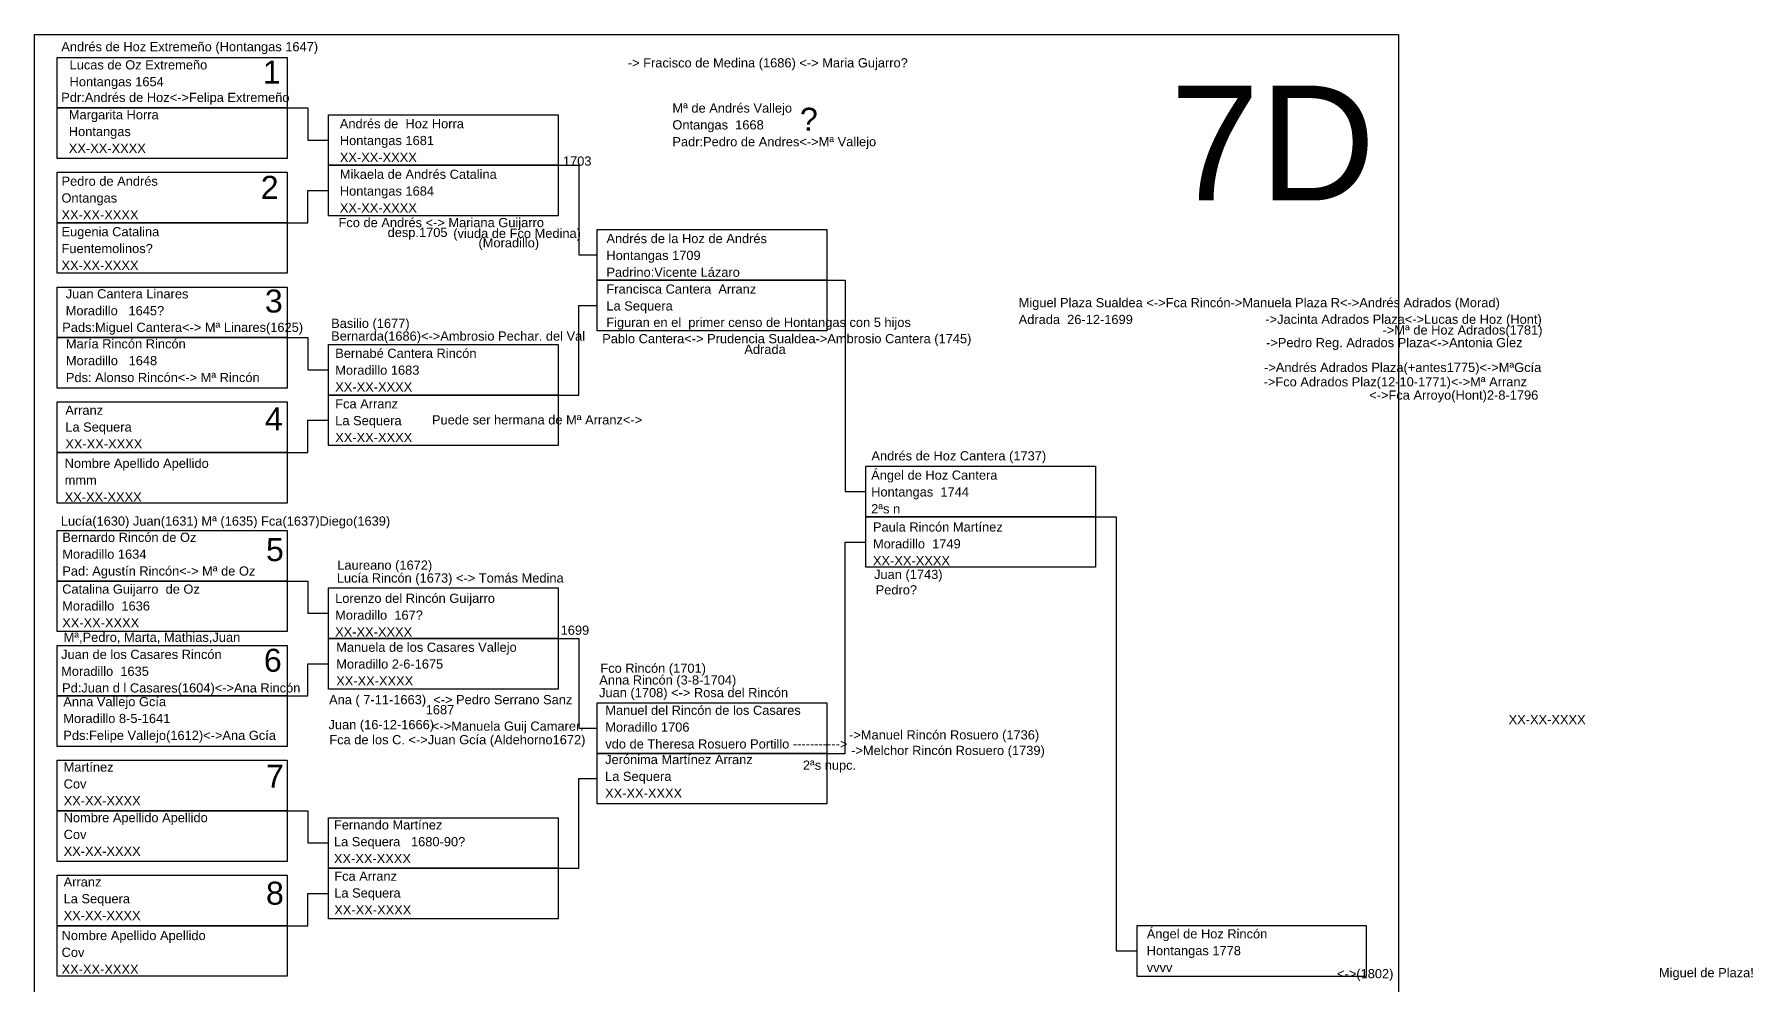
# Model space of a CAD drawing. Header units: millimetres. Extents: x -16844 to 23151, y -8543 to 4892.
# Drawn here: x -2636.2 to -2262.1, y -1285 to -1078.1 of the extents above; entities that cross this region are included whole.
import ezdxf
from ezdxf.enums import TextEntityAlignment as Align

# ---------------------------------------------------------------- set-up
doc = ezdxf.new("R2010")
doc.units = ezdxf.units.MM
doc.layers.add('Sanz', color=230, linetype='Continuous')
doc.styles.add('Arial', font='arial.ttf', dxfattribs={"height": 0.01})

# ---------------------------------------------------------------- blocks, each defined once
blk = doc.blocks.new('Hoja superior')
for points in [[(0, 210), (297, 210), (297, 0), (0, 0)], [(5, 205), (55, 205), (55, 194), (5, 194)], [(5, 194), (55, 194), (55, 183), (5, 183)], [(64, 192.5), (114, 192.5), (114, 181.5), (64, 181.5)], [(5, 180), (55, 180), (55, 169), (5, 169)], [(64, 181.5), (114, 181.5), (114, 170.5), (64, 170.5)], [(5, 169), (55, 169), (55, 158), (5, 158)], [(122.5, 167.5), (172.5, 167.5), (172.5, 156.5), (122.5, 156.5)], [(5, 155), (55, 155), (55, 144), (5, 144)], [(122.5, 156.5), (172.5, 156.5), (172.5, 145.5), (122.5, 145.5)], [(5, 144), (55, 144), (55, 133), (5, 133)], [(64, 142.5), (114, 142.5), (114, 131.5), (64, 131.5)], [(64, 131.5), (114, 131.5), (114, 120.5), (64, 120.5)], [(5, 130), (55, 130), (55, 119), (5, 119)], [(5, 119), (55, 119), (55, 108), (5, 108)], [(181, 116), (231, 116), (231, 105), (181, 105)], [(181, 105), (231, 105), (231, 94), (181, 94)], [(5, 102), (55, 102), (55, 91), (5, 91)], [(5, 91), (55, 91), (55, 80), (5, 80)], [(64, 89.5), (114, 89.5), (114, 78.5), (64, 78.5)], [(5, 77), (55, 77), (55, 66), (5, 66)], [(64, 78.5), (114, 78.5), (114, 67.5), (64, 67.5)], [(5, 66), (55, 66), (55, 55), (5, 55)], [(122.5, 64.5), (172.5, 64.5), (172.5, 53.5), (122.5, 53.5)], [(122.5, 53.5), (172.5, 53.5), (172.5, 42.5), (122.5, 42.5)], [(5, 52), (55, 52), (55, 41), (5, 41)], [(5, 41), (55, 41), (55, 30), (5, 30)], [(64, 39.5), (114, 39.5), (114, 28.5), (64, 28.5)], [(5, 27), (55, 27), (55, 16), (5, 16)], [(64, 28.5), (114, 28.5), (114, 17.5), (64, 17.5)], [(5, 16), (55, 16), (55, 5), (5, 5)], [(240, 5), (290, 5), (290, 16), (240, 16)]]:
    blk.add_lwpolyline(points, close=True)
for points in [[(55, 194), (59.5, 194), (59.5, 187), (64, 187)], [(114, 181.5), (118.5, 181.5), (118.5, 162), (122.5, 162)], [(55, 169), (59.5, 169), (59.5, 176), (64, 176)], [(172.5, 156.5), (176.5, 156.5), (176.5, 110.5), (181, 110.5)], [(114, 131.5), (118.5, 131.5), (118.5, 151), (122.5, 151)], [(55, 144), (59.5, 144), (59.5, 137), (64, 137)], [(55, 119), (59.5, 119), (59.5, 126), (64, 126)], [(231, 105), (235.5, 105), (235.5, 10.5), (240, 10.5)], [(172.5, 53.5), (176.5, 53.5), (176.5, 99.5), (181, 99.5)], [(55, 91), (59.5, 91), (59.5, 84), (64, 84)], [(114, 78.5), (118.5, 78.5), (118.5, 59), (122.5, 59)], [(55, 66), (59.5, 66), (59.5, 73), (64, 73)], [(114, 28.5), (118.5, 28.5), (118.5, 48), (122.5, 48)], [(55, 41), (59.5, 41), (59.5, 34), (64, 34)], [(55, 16), (59.5, 16), (59.5, 23), (64, 23)]]:
    blk.add_lwpolyline(points)
blk = doc.blocks.new('Casilla')
at = {"style": 'Arial'}
for tag, p in [('NOMBRE', (0.88, 8.08)), ('LUGAR_NACIMIENTO', (0.88, 4.42)), ('FECHA', (0.88, 0.75))]:
    blk.add_attdef(tag, p, '', height=2, dxfattribs=at)
blk = doc.blocks.new('Hermanos')
at = {"style": 'Arial'}
blk.add_attdef('NOMBRE', (0, 0), '', height=2, dxfattribs=at)

msp = doc.modelspace()

# ---------------------------------------------------------------- block references
ref = msp.add_blockref('Casilla', (-2631.95, -1089.9))
ref.add_attrib('NOMBRE', ' Andrés de Hoz Extremeño (Hontangas 1647)', (-2631.07, -1081.82), dxfattribs={"height": 2, "style": 'Arial'})
ref = msp.add_blockref('Casilla', (-2629.36, -1093.85))
ref.add_attrib('NOMBRE', 'Lucas de Oz Extremeño', (-2628.49, -1085.77), dxfattribs={"height": 2, "style": 'Arial'})
ref.add_attrib('LUGAR_NACIMIENTO', 'Hontangas 1654', (-2628.49, -1089.44), dxfattribs={"height": 2, "style": 'Arial'})
for name, p, values in [('Hermanos', (-2506.96, -1085.33), {'NOMBRE': '-> Fracisco de Medina (1686) <-> Maria Gujarro?'}), ('Hermanos', (-2631.86, -1092.86), {'NOMBRE': '  Pdr:Andrés de Hoz<->Felipa Extremeño '}), ('Casilla', (-2629.54, -1104.7), {'NOMBRE': 'Margarita Horra', 'LUGAR_NACIMIENTO': 'Hontangas', 'FECHA': 'XX-XX-XXXX'}), ('Casilla', (-2498.14, -1103.25), {'NOMBRE': 'Mª de Andrés Vallejo', 'LUGAR_NACIMIENTO': 'Ontangas  1668', 'FECHA': 'Padr:Pedro de Andres<->Mª Vallejo'}), ('Casilla', (-2570.54, -1106.66), {'NOMBRE': 'Andrés de  Hoz Horra', 'LUGAR_NACIMIENTO': 'Hontangas 1681', 'FECHA': 'XX-XX-XXXX'}), ('Hermanos', (-2521.09, -1106.71), {'NOMBRE': '1703'}), ('Casilla', (-2631.13, -1119.17), {'NOMBRE': 'Pedro de Andrés', 'LUGAR_NACIMIENTO': 'Ontangas', 'FECHA': 'XX-XX-XXXX'}), ('Casilla', (-2570.54, -1117.66), {'NOMBRE': 'Mikaela de Andrés Catalina', 'LUGAR_NACIMIENTO': 'Hontangas 1684', 'FECHA': 'XX-XX-XXXX'}), ('Casilla', (-2631.13, -1130.17), {'NOMBRE': 'Eugenia Catalina', 'LUGAR_NACIMIENTO': 'Fuentemolinos?', 'FECHA': 'XX-XX-XXXX'}), ('Hermanos', (-2559.26, -1122.24), {'NOMBRE': 'desp.1705'}), ('Casilla', (-2512.5, -1131.66), {'NOMBRE': 'Andrés de la Hoz de Andrés', 'LUGAR_NACIMIENTO': 'Hontangas 1709', 'FECHA': 'Padrino:Vicente Lázaro'}), ('Hermanos', (-2552.67, -1124.5), {'NOMBRE': '                 (Moradillo)'}), ('Hermanos', (-2571.55, -1142.03), {'NOMBRE': 'Basilio (1677)'}), ('Hermanos', (-2368.18, -1141.14), {'NOMBRE': '->Jacinta Adrados Plaza<->Lucas de Hoz (Hont)'}), ('Casilla', (-2630.18, -1154.57), {'NOMBRE': 'María Rincón Rincón', 'LUGAR_NACIMIENTO': 'Moradillo   1648', 'FECHA': 'Pds: Alonso Rincón<-> Mª Rincón'}), ('Hermanos', (-2512.54, -1145.36), {'NOMBRE': 'Pablo Cantera<-> Prudencia Sualdea->Ambrosio Cantera (1745) '}), ('Hermanos', (-2342.66, -1143.48), {'NOMBRE': '->Mª de Hoz Adrados(1781)'}), ('Hermanos', (-2481.6, -1147.69), {'NOMBRE': 'Adrada'}), ('Hermanos', (-2369.24, -1151.63), {'NOMBRE': ' ->Andrés Adrados Plaza(+antes1775)<->MªGcía '}), ('Hermanos', (-2369.33, -1154.76), {'NOMBRE': ' ->Fco Adrados Plaz(12-10-1771)<->Mª Arranz'}), ('Hermanos', (-2386.7, -1157.65), {'NOMBRE': '                                                     <->Fca Arroyo(Hont)2-8-1796'}), ('Casilla', (-2630.3, -1169.02), {'NOMBRE': 'Arranz', 'LUGAR_NACIMIENTO': 'La Sequera', 'FECHA': 'XX-XX-XXXX'}), ('Casilla', (-2571.54, -1167.63), {'NOMBRE': 'Fca Arranz', 'LUGAR_NACIMIENTO': 'La Sequera', 'FECHA': 'XX-XX-XXXX'}), ('Casilla', (-2630.44, -1180.58), {'NOMBRE': 'Nombre Apellido Apellido', 'LUGAR_NACIMIENTO': 'mmm', 'FECHA': 'XX-XX-XXXX'}), ('Hermanos', (-2453.94, -1170.87), {'NOMBRE': 'Andrés de Hoz Cantera (1737)'}), ('Casilla', (-2454.87, -1183.15), {'NOMBRE': 'Ángel de Hoz Cantera', 'LUGAR_NACIMIENTO': 'Hontangas  1744', 'FECHA': '2ªs n'}), ('Hermanos', (-2630.39, -1185.07), {'NOMBRE': 'Lucía(1630) Juan(1631) Mª (1635) Fca(1637)Diego(1639)'}), ('Casilla', (-2454.48, -1194.44), {'NOMBRE': 'Paula Rincón Martínez', 'LUGAR_NACIMIENTO': 'Moradillo  1749', 'FECHA': 'XX-XX-XXXX'}), ('Hermanos', (-2570.21, -1194.66), {'NOMBRE': 'Laureano (1672)'}), ('Hermanos', (-2453.36, -1196.68), {'NOMBRE': 'Juan (1743)'}), ('Casilla', (-2630.98, -1207.96), {'NOMBRE': 'Catalina Guijarro  de Oz', 'LUGAR_NACIMIENTO': 'Moradillo  1636', 'FECHA': 'XX-XX-XXXX'}), ('Casilla', (-2571.56, -1209.96), {'NOMBRE': 'Lorenzo del Rincón Guijarro', 'LUGAR_NACIMIENTO': 'Moradillo  167?', 'FECHA': 'XX-XX-XXXX'}), ('Hermanos', (-2453.01, -1200.04), {'NOMBRE': 'Pedro?'}), ('Hermanos', (-2521.59, -1208.82), {'NOMBRE': '1699'}), ('Hermanos', (-2629.79, -1210.36), {'NOMBRE': 'Mª,Pedro, Marta, Mathias,Juan'}), ('Casilla', (-2571.33, -1220.61), {'NOMBRE': 'Manuela de los Casares Vallejo', 'LUGAR_NACIMIENTO': 'Moradillo 2-6-1675', 'FECHA': 'XX-XX-XXXX'}), ('Hermanos', (-2512.94, -1217.1), {'NOMBRE': 'Fco Rincón (1701)'}), ('Hermanos', (-2630.12, -1221.38), {'NOMBRE': 'Pd:Juan d l Casares(1604)<->Ana Rincón'}), ('Hermanos', (-2513.18, -1219.66), {'NOMBRE': 'Anna Rincón (3-8-1704)'}), ('Casilla', (-2630.73, -1232.46), {'NOMBRE': 'Anna Vallejo Gcía', 'LUGAR_NACIMIENTO': 'Moradillo 8-5-1641', 'FECHA': 'Pds:Felipe Vallejo(1612)<->Ana Gcía'}), ('Hermanos', (-2572, -1223.94), {'NOMBRE': 'Ana ( 7-11-1663)  <-> Pedro Serrano Sanz'}), ('Hermanos', (-2513.23, -1222.41), {'NOMBRE': 'Juan (1708) <-> Rosa del Rincón'}), ('Hermanos', (-2550.96, -1226.13), {'NOMBRE': '1687'}), ('Casilla', (-2512.75, -1234.33), {'NOMBRE': 'Manuel del Rincón de los Casares', 'LUGAR_NACIMIENTO': 'Moradillo 1706', 'FECHA': 'vdo de Theresa Rosuero Portillo ----------->'}), ('Hermanos', (-2572.13, -1229.37), {'NOMBRE': 'Juan (16-12-1666)'}), ('Hermanos', (-2572.72, -1232.66), {'NOMBRE': ' Fca de los C. <->Juan Gcía (Aldehorno1672)'}), ('Hermanos', (-2549.61, -1229.7), {'NOMBRE': '<->Manuela Guij Camarer.'}), ('Hermanos', (-2458.8, -1231.6), {'NOMBRE': '->Manuel Rincón Rosuero (1736)'}), ('Hermanos', (-2458.35, -1234.99), {'NOMBRE': '->Melchor Rincón Rosuero (1739)'}), ('Casilla', (-2630.66, -1246.7), {'NOMBRE': 'Martínez', 'LUGAR_NACIMIENTO': 'Cov', 'FECHA': 'XX-XX-XXXX'}), ('Casilla', (-2512.79, -1245.05), {'NOMBRE': 'Jerónima Martínez Arranz', 'LUGAR_NACIMIENTO': 'La Sequera', 'FECHA': 'XX-XX-XXXX'}), ('Hermanos', (-2468.86, -1238.2), {'NOMBRE': '2ªs nupc.'}), ('Casilla', (-2630.66, -1257.7), {'NOMBRE': 'Nombre Apellido Apellido', 'LUGAR_NACIMIENTO': 'Cov', 'FECHA': 'XX-XX-XXXX'}), ('Casilla', (-2571.82, -1259.28), {'NOMBRE': 'Fernando Martínez', 'LUGAR_NACIMIENTO': 'La Sequera   1680-90?', 'FECHA': 'XX-XX-XXXX'}), ('Casilla', (-2571.75, -1270.44), {'NOMBRE': 'Fca Arranz', 'LUGAR_NACIMIENTO': 'La Sequera', 'FECHA': 'XX-XX-XXXX'}), ('Casilla', (-2630.67, -1271.69), {'NOMBRE': 'Arranz', 'LUGAR_NACIMIENTO': 'La Sequera', 'FECHA': 'XX-XX-XXXX'}), ('Casilla', (-2631.11, -1283.36), {'NOMBRE': 'Nombre Apellido Apellido', 'LUGAR_NACIMIENTO': 'Cov', 'FECHA': 'XX-XX-XXXX'}), ('Casilla', (-2394.88, -1282.99), {'NOMBRE': 'Ángel de Hoz Rincón', 'LUGAR_NACIMIENTO': 'Hontangas 1778', 'FECHA': 'vvvv'}), ('Hermanos', (-2352.57, -1283.58), {'NOMBRE': '<->(1802)'})]:
    msp.add_blockref(name, p).add_auto_attribs(values)
ref = msp.add_blockref('Hermanos', (-2569.94, -1120.1))
ref.add_attrib('NOMBRE', 'Fco de Andrés <-> Mariana Guijarro', (-2569.94, -1120.1), dxfattribs={"color": 3, "height": 2, "style": 'Arial'})
ref = msp.add_blockref('Hermanos', (-2572.13, -1122.44))
ref.add_attrib('NOMBRE', '                                   (viuda de Fco Medina)', (-2572.13, -1122.44), dxfattribs={"color": 3, "height": 2, "style": 'Arial'})
ref = msp.add_blockref('Casilla', (-2512.5, -1142.66))
ref.add_attrib('NOMBRE', 'Francisca Cantera  Arranz                     ', (-2511.63, -1134.57), dxfattribs={"height": 2, "style": 'Arial'})
ref.add_attrib('LUGAR_NACIMIENTO', 'La Sequera', (-2511.63, -1138.24), dxfattribs={"height": 2, "style": 'Arial'})
ref = msp.add_blockref('Casilla', (-2630.21, -1143.7))
ref.add_attrib('NOMBRE', 'Juan Cantera Linares', (-2629.33, -1135.61), dxfattribs={"height": 2, "style": 'Arial'})
ref.add_attrib('LUGAR_NACIMIENTO', 'Moradillo   1645?', (-2629.33, -1139.28), dxfattribs={"height": 2, "style": 'Arial'})
ref = msp.add_blockref('Casilla', (-2422.76, -1145.61))
ref.add_attrib('NOMBRE', 'Miguel Plaza Sualdea <->Fca Rincón->Manuela Plaza R<->Andrés Adrados (Morad)', (-2421.88, -1137.53), dxfattribs={"height": 2, "style": 'Arial'})
ref.add_attrib('LUGAR_NACIMIENTO', 'Adrada  26-12-1699                  ', (-2421.88, -1141.19), dxfattribs={"height": 2, "style": 'Arial'})
ref = msp.add_blockref('Hermanos', (-2630.09, -1142.9))
ref.add_attrib('NOMBRE', 'Pads:Miguel Cantera<-> Mª Linares(1625)', (-2630.09, -1142.9), dxfattribs={"color": 254, "height": 2, "style": 'Arial'})
ref = msp.add_blockref('Hermanos', (-2511.66, -1141.82))
ref.add_attrib('NOMBRE', 'Figuran en el  primer censo de Hontangas con 5 hijos', (-2511.66, -1141.82), dxfattribs={"color": 2, "height": 2, "style": 'Arial'})
ref = msp.add_blockref('Hermanos', (-2571.55, -1144.8))
ref.add_attrib('NOMBRE', 'Bernarda(1686)<->Ambrosio Pechar. del Val', (-2571.55, -1144.8), dxfattribs={"color": 3, "height": 2, "style": 'Arial'})
ref = msp.add_blockref('Hermanos', (-2368.8, -1146.23))
ref.add_attrib('NOMBRE', ' ->Pedro Reg. Adrados Plaza<->Antonia Glez ', (-2368.8, -1146.23), dxfattribs={"color": 131, "height": 2, "style": 'Arial'})
ref = msp.add_blockref('Casilla', (-2571.54, -1156.63))
ref.add_attrib('NOMBRE', 'Bernabé Cantera Rincón', (-2570.66, -1148.55), dxfattribs={"color": 0, "height": 2, "style": 'Arial'})
ref.add_attrib('LUGAR_NACIMIENTO', 'Moradillo 1683', (-2570.66, -1152.22), dxfattribs={"height": 2, "style": 'Arial'})
ref.add_attrib('FECHA', 'XX-XX-XXXX', (-2570.66, -1155.88), dxfattribs={"height": 2, "style": 'Arial'})
ref = msp.add_blockref('Hermanos', (-2549.6, -1163.04))
ref.add_attrib('NOMBRE', 'Puede ser hermana de Mª Arranz<->', (-2549.6, -1163.04), dxfattribs={"color": 1, "height": 2, "style": 'Arial'})
ref = msp.add_blockref('Casilla', (-2630.96, -1196.69))
ref.add_attrib('NOMBRE', 'Bernardo Rincón de Oz', (-2630.08, -1188.61), dxfattribs={"height": 2, "style": 'Arial'})
ref.add_attrib('LUGAR_NACIMIENTO', 'Moradillo 1634', (-2630.08, -1192.27), dxfattribs={"height": 2, "style": 'Arial'})
ref.add_attrib('FECHA', 'Pad: Agustín Rincón<-> Mª de Oz', (-2630.08, -1195.94), dxfattribs={"color": 1, "height": 2, "style": 'Arial'})
ref = msp.add_blockref('Hermanos', (-2570.31, -1197.46))
ref.add_attrib('NOMBRE', 'Lucía Rincón (1673) <-> Tomás Medina', (-2570.31, -1197.46), dxfattribs={"color": 3, "height": 2, "style": 'Arial'})
ref = msp.add_blockref('Casilla', (-2631.2, -1222.17))
ref.add_attrib('NOMBRE', 'Juan de los Casares Rincón', (-2630.33, -1214.09), dxfattribs={"height": 2, "style": 'Arial'})
ref.add_attrib('LUGAR_NACIMIENTO', 'Moradillo  1635', (-2630.33, -1217.76), dxfattribs={"height": 2, "style": 'Arial'})
ref = msp.add_blockref('Casilla', (-2316.1, -1229.03))
ref.add_attrib('FECHA', 'XX-XX-XXXX', (-2315.22, -1228.28), dxfattribs={"height": 2, "style": 'Arial'})
ref = msp.add_blockref('Casilla', (-2283.38, -1291.45))
ref.add_attrib('NOMBRE', 'Miguel de Plaza!', (-2282.5, -1283.37), dxfattribs={"color": 253, "height": 2, "style": 'Arial'})
at = {"layer": 'Sanz'}
msp.add_blockref('Hoja superior', (-2636.16, -1288.14), dxfattribs=at)

# ---------------------------------------------------------------- texts
at = {"style": 'Arial'}
for s, p in [('1', (-2582.55, -1088.84)), ('?', (-2465.61, -1099.11)), ('2', (-2582.99, -1113.94)), ('3', (-2582.09, -1138.68)), ('4', (-2582.08, -1164.33)), ('5', (-2581.85, -1192.79)), ('6', (-2582.31, -1216.87)), ('7', (-2581.85, -1242.1)), ('8', (-2581.85, -1267.56))]:
    msp.add_text(s, height=5, dxfattribs=at).set_placement(p, align=Align.RIGHT)
at = {"layer": 'Sanz', "style": 'Arial'}
msp.add_text('7D', height=25, dxfattribs=at).set_placement((-2344.24, -1114.28), align=Align.RIGHT)

doc.saveas('drawing.dxf')
